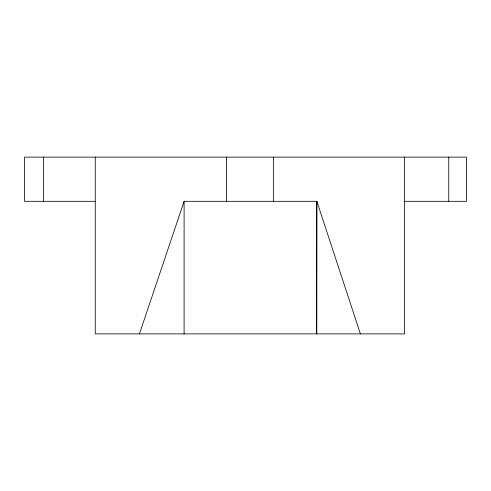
<?xml version="1.0" encoding="UTF-8"?>
<svg xmlns="http://www.w3.org/2000/svg" width="491" height="491" viewBox="0 0 491 491"><rect width="100%" height="100%" fill="white"/><g stroke="black" fill="none" stroke-linecap="round" stroke-linejoin="round"><path stroke-width="0.74" d="M139.444 333.88L184.1 201.31L316.873 201.31L316.713 333.88L316.713 201.31M95.254 201.31L24.55 201.31L24.55 157.12L466.45 157.12L466.45 201.31L404.584 201.31M316.873 201.31L360.394 333.88M448.774 157.12L448.774 201.31M404.584 157.12L404.584 333.88L95.254 333.88L95.254 157.12M273.346 157.12L273.346 201.31M226.492 157.12L226.492 201.31M184.1 201.31L184.1 333.88M43.558 157.12L43.558 201.31"/></g></svg>
